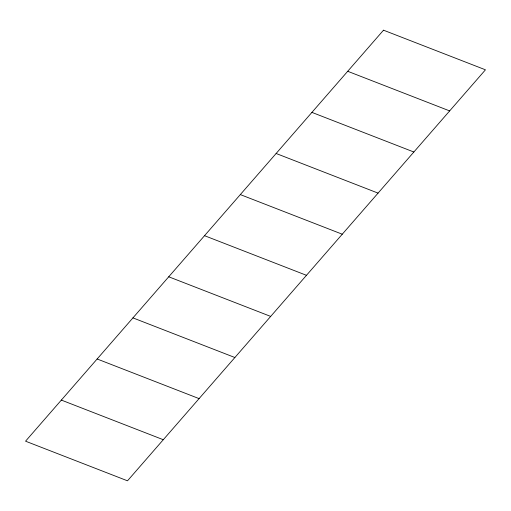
<?xml version="1.0" encoding="UTF-8"?>
<svg xmlns="http://www.w3.org/2000/svg" width="511" height="511" viewBox="0 0 511 511"><rect width="100%" height="100%" fill="white"/><g stroke="black" fill="none" stroke-linecap="round" stroke-linejoin="round"><path stroke-width="0.77" d="M347.71 71.284L449.654 110.913M311.914 112.388L413.859 152.01M276.119 153.485L378.063 193.113M240.323 194.589L342.268 234.21M204.528 235.686L306.472 275.314M168.732 276.79L270.677 316.411M132.937 317.887L234.881 357.515M97.141 358.99L199.086 398.612M61.346 400.087L163.29 439.716M383.505 30.187L25.55 441.191L127.495 480.813L485.45 69.809L383.505 30.187"/></g></svg>
